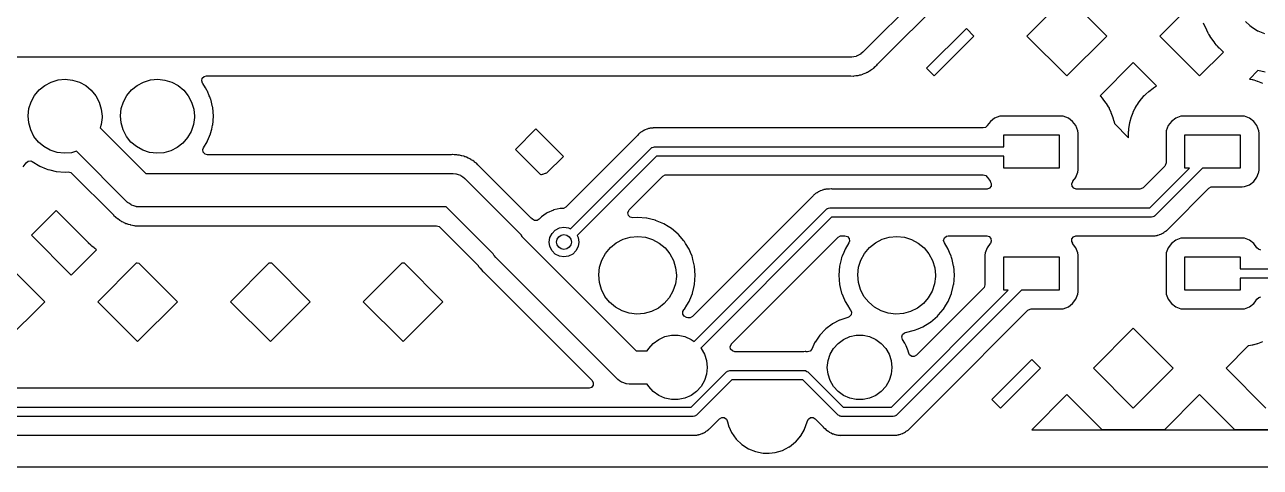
# Model space of a CAD drawing. Extents: x 124.3 to 210.2, y -114.7 to -26.3.
# Drawn here: x 158.41 to 191.84, y -114.49 to -102.52 of the extents above; entities that cross this region are included whole.
import ezdxf

# ---------------------------------------------------------------- set-up
doc = ezdxf.new("R2010")
doc.units = 0
doc.layers.add('BLACK', color=7, linetype='CONTINUOUS')

msp = doc.modelspace()

# ---------------------------------------------------------------- linework, layer by layer
at = {"layer": 'BLACK', "linetype": 'CONTINUOUS'}
for p, q in [((188.946, -95.41), (181.088, -103.268)), ((181.496, -103.579), (189.12, -95.9554)), ((186.607, -101.75), (185.528, -102.829)), ((187.686, -102.829), (186.607, -101.75)), ((190.159, -101.79), (189.12, -102.829)), ((183.887, -102.622), (182.808, -103.701)), ((184.094, -102.829), (183.887, -102.622)), ((190.392, -102.675), (190.304, -102.482)), ((191.441, -102.432), (191.561, -102.547)), ((191.561, -102.547), (191.59, -102.574)), ((191.59, -102.574), (191.768, -102.689)), ((183.015, -103.908), (184.094, -102.829)), ((185.528, -102.829), (186.607, -103.908)), ((186.607, -103.908), (187.686, -102.829)), ((189.12, -102.829), (190.199, -103.908)), ((190.394, -102.68), (190.392, -102.675)), ((190.427, -102.745), (190.394, -102.68)), ((190.43, -102.75), (190.427, -102.745)), ((190.442, -102.771), (190.43, -102.75)), ((190.445, -102.776), (190.442, -102.771)), ((190.484, -102.837), (190.445, -102.776)), ((190.488, -102.842), (190.484, -102.837)), ((190.61, -103.014), (190.488, -102.842)), ((191.768, -102.689), (191.773, -102.691)), ((191.773, -102.691), (191.958, -102.765)), ((181.088, -103.268), (181.035, -103.314)), ((190.199, -103.908), (190.844, -103.264)), ((190.614, -103.019), (190.61, -103.014)), ((190.658, -103.076), (190.614, -103.019)), ((190.662, -103.081), (190.658, -103.076)), ((190.678, -103.099), (190.662, -103.081)), ((190.682, -103.103), (190.678, -103.099)), ((190.732, -103.156), (190.682, -103.103)), ((190.736, -103.16), (190.732, -103.156)), ((190.844, -103.264), (190.736, -103.16)), ((180.77, -103.4), (146.45, -103.4)), ((180.777, -103.399), (180.77, -103.4)), ((180.784, -103.4), (180.777, -103.399)), ((180.843, -103.389), (180.784, -103.4)), ((180.902, -103.38), (180.843, -103.389)), ((180.909, -103.377), (180.902, -103.38)), ((180.916, -103.376), (180.909, -103.377)), ((180.969, -103.348), (180.916, -103.376)), ((181.023, -103.322), (180.969, -103.348)), ((181.028, -103.317), (181.023, -103.322)), ((181.035, -103.314), (181.028, -103.317)), ((181.425, -103.651), (181.441, -103.638)), ((181.441, -103.638), (181.468, -103.614)), ((181.468, -103.614), (181.486, -103.591)), ((181.486, -103.591), (181.496, -103.579)), ((188.403, -103.546), (187.504, -104.446)), ((189.036, -104.179), (188.403, -103.546)), ((163.198, -104.042), (163.214, -103.973)), ((163.214, -103.973), (163.265, -103.923)), ((163.265, -103.923), (163.324, -103.909)), ((163.324, -103.909), (180.754, -103.909)), ((180.754, -103.909), (180.758, -103.909)), ((180.758, -103.909), (180.834, -103.911)), ((180.834, -103.911), (180.834, -103.911)), ((180.834, -103.911), (180.841, -103.911)), ((180.841, -103.911), (180.856, -103.908)), ((180.856, -103.908), (180.897, -103.901)), ((180.897, -103.901), (180.906, -103.9)), ((180.906, -103.9), (180.92, -103.898)), ((180.92, -103.898), (180.964, -103.894)), ((180.964, -103.894), (180.99, -103.886)), ((180.99, -103.886), (181.006, -103.882)), ((181.006, -103.882), (181.026, -103.878)), ((181.026, -103.878), (181.032, -103.877)), ((181.026, -103.878), (181.026, -103.878)), ((181.032, -103.877), (181.038, -103.875)), ((181.038, -103.875), (181.086, -103.856)), ((181.038, -103.875), (181.038, -103.875)), ((181.086, -103.856), (181.095, -103.853)), ((181.095, -103.853), (181.15, -103.836)), ((181.15, -103.836), (181.173, -103.822)), ((181.173, -103.822), (181.188, -103.815)), ((181.188, -103.815), (181.207, -103.808)), ((181.207, -103.808), (181.213, -103.805)), ((181.207, -103.808), (181.207, -103.808)), ((181.213, -103.805), (181.262, -103.774)), ((181.262, -103.774), (181.269, -103.769)), ((181.269, -103.769), (181.314, -103.744)), ((181.314, -103.744), (181.32, -103.741)), ((181.32, -103.741), (181.325, -103.737)), ((181.325, -103.737), (181.341, -103.723)), ((181.341, -103.723), (181.354, -103.714)), ((181.354, -103.714), (181.372, -103.701)), ((181.372, -103.701), (181.376, -103.699)), ((181.372, -103.701), (181.372, -103.701)), ((181.376, -103.699), (181.381, -103.694)), ((181.381, -103.694), (181.418, -103.657)), ((181.418, -103.657), (181.425, -103.651)), ((182.808, -103.701), (183.015, -103.908)), ((191.777, -103.764), (191.547, -103.995)), ((191.977, -103.803), (191.777, -103.764)), ((158.675, -104.435), (158.8, -104.286)), ((158.8, -104.286), (158.952, -104.163)), ((158.952, -104.163), (159.125, -104.073)), ((159.125, -104.073), (159.313, -104.018)), ((159.313, -104.018), (159.507, -104)), ((159.507, -104), (159.701, -104.02)), ((159.701, -104.02), (159.888, -104.078)), ((159.888, -104.078), (160.059, -104.171)), ((160.059, -104.171), (160.21, -104.295)), ((160.21, -104.295), (160.333, -104.447)), ((161.175, -104.435), (161.3, -104.286)), ((161.3, -104.286), (161.452, -104.163)), ((161.452, -104.163), (161.625, -104.073)), ((161.625, -104.073), (161.813, -104.018)), ((161.813, -104.018), (162.007, -104)), ((162.007, -104), (162.201, -104.02)), ((162.201, -104.02), (162.388, -104.078)), ((162.388, -104.078), (162.559, -104.171)), ((162.559, -104.171), (162.71, -104.295)), ((162.71, -104.295), (162.833, -104.447)), ((163.222, -104.108), (163.198, -104.042)), ((163.224, -104.111), (163.222, -104.108)), ((163.227, -104.115), (163.224, -104.111)), ((163.299, -104.233), (163.227, -104.115)), ((163.227, -104.115), (163.227, -104.115)), ((163.348, -104.313), (163.299, -104.233)), ((188.829, -104.325), (188.945, -104.238)), ((188.945, -104.238), (188.953, -104.233)), ((188.953, -104.233), (189.036, -104.179)), ((191.547, -103.995), (191.622, -104.007)), ((191.622, -104.007), (191.629, -104.009)), ((191.629, -104.009), (191.66, -104.016)), ((191.66, -104.016), (191.668, -104.018)), ((191.668, -104.018), (191.759, -104.046)), ((191.759, -104.046), (191.766, -104.049)), ((191.766, -104.049), (191.903, -104.1)), ((158.522, -104.792), (158.581, -104.606)), ((158.581, -104.606), (158.675, -104.435)), ((160.333, -104.447), (160.425, -104.619)), ((160.425, -104.619), (160.481, -104.806)), ((161.022, -104.792), (161.081, -104.606)), ((161.081, -104.606), (161.175, -104.435)), ((162.833, -104.447), (162.925, -104.619)), ((162.925, -104.619), (162.981, -104.806)), ((163.35, -104.318), (163.348, -104.313)), ((163.403, -104.446), (163.35, -104.318)), ((163.35, -104.318), (163.35, -104.318)), ((163.413, -104.47), (163.403, -104.446)), ((163.439, -104.532), (163.413, -104.47)), ((163.44, -104.537), (163.439, -104.532)), ((163.49, -104.744), (163.44, -104.537)), ((187.504, -104.446), (187.569, -104.522)), ((187.569, -104.522), (187.575, -104.529)), ((187.575, -104.529), (187.662, -104.645)), ((188.538, -104.645), (188.625, -104.529)), ((188.625, -104.529), (188.631, -104.522)), ((188.631, -104.522), (188.702, -104.44)), ((188.702, -104.44), (188.708, -104.433)), ((188.708, -104.433), (188.733, -104.408)), ((188.733, -104.408), (188.74, -104.402)), ((188.74, -104.402), (188.822, -104.331)), ((188.822, -104.331), (188.829, -104.325)), ((158.5, -104.986), (158.522, -104.792)), ((160.481, -104.806), (160.5, -105)), ((161, -104.986), (161.022, -104.792)), ((162.981, -104.806), (163, -105)), ((163.495, -104.763), (163.49, -104.744)), ((163.513, -105), (163.495, -104.763)), ((187.662, -104.645), (187.667, -104.653)), ((187.667, -104.653), (187.726, -104.744)), ((187.726, -104.744), (187.73, -104.751)), ((187.73, -104.751), (187.747, -104.783)), ((187.747, -104.783), (187.752, -104.791)), ((187.752, -104.791), (187.797, -104.889)), ((187.797, -104.889), (187.8, -104.897)), ((187.8, -104.897), (187.851, -105.034)), ((188.349, -105.034), (188.4, -104.897)), ((188.4, -104.897), (188.403, -104.889)), ((188.403, -104.889), (188.448, -104.791)), ((188.448, -104.791), (188.453, -104.783)), ((188.453, -104.783), (188.47, -104.751)), ((188.47, -104.751), (188.474, -104.744)), ((188.474, -104.744), (188.533, -104.653)), ((188.533, -104.653), (188.538, -104.645)), ((158.516, -105.181), (158.5, -104.986)), ((158.57, -105.368), (158.516, -105.181)), ((160.475, -105.222), (160.446, -105.309)), ((160.446, -105.309), (161.686, -106.55)), ((160.5, -105.028), (160.475, -105.222)), ((160.5, -105), (160.5, -105.028)), ((161.016, -105.181), (161, -104.986)), ((161.07, -105.368), (161.016, -105.181)), ((162.975, -105.222), (162.914, -105.407)), ((163, -105.028), (162.975, -105.222)), ((163, -105), (163, -105.028)), ((163.467, -105.352), (163.493, -105.242)), ((163.493, -105.242), (163.495, -105.237)), ((163.493, -105.242), (163.493, -105.242)), ((163.495, -105.237), (163.513, -105)), ((184.402, -105.301), (184.342, -105.316)), ((184.449, -105.254), (184.402, -105.301)), ((184.537, -105.137), (184.449, -105.253)), ((184.449, -105.253), (184.449, -105.254)), ((184.653, -105.049), (184.537, -105.137)), ((184.79, -104.998), (184.653, -105.049)), ((184.852, -104.992), (184.79, -104.998)), ((186.448, -104.992), (184.852, -104.992)), ((186.51, -104.998), (186.448, -104.992)), ((186.647, -105.049), (186.51, -104.998)), ((186.763, -105.137), (186.647, -105.049)), ((186.851, -105.253), (186.763, -105.137)), ((186.902, -105.39), (186.851, -105.253)), ((187.851, -105.034), (187.854, -105.041)), ((187.854, -105.041), (187.882, -105.132)), ((187.882, -105.132), (187.884, -105.14)), ((187.884, -105.14), (187.891, -105.171)), ((187.891, -105.171), (187.893, -105.178)), ((187.893, -105.178), (187.896, -105.197)), ((187.896, -105.197), (188.278, -105.578)), ((188.283, -105.342), (188.29, -105.28)), ((188.29, -105.28), (188.291, -105.272)), ((188.291, -105.272), (188.307, -105.178)), ((188.307, -105.178), (188.309, -105.171)), ((188.309, -105.171), (188.316, -105.14)), ((188.316, -105.14), (188.318, -105.132)), ((188.318, -105.132), (188.346, -105.041)), ((188.346, -105.041), (188.349, -105.034)), ((189.349, -105.253), (189.298, -105.39)), ((189.437, -105.137), (189.349, -105.253)), ((189.553, -105.049), (189.437, -105.137)), ((189.69, -104.998), (189.553, -105.049)), ((189.752, -104.992), (189.69, -104.998)), ((191.348, -104.992), (189.752, -104.992)), ((191.41, -104.998), (191.348, -104.992)), ((191.547, -105.049), (191.41, -104.998)), ((191.663, -105.137), (191.547, -105.049)), ((191.751, -105.253), (191.663, -105.137)), ((191.802, -105.39), (191.751, -105.253)), ((158.659, -105.542), (158.57, -105.368)), ((158.781, -105.695), (158.659, -105.542)), ((161.159, -105.542), (161.07, -105.368)), ((161.281, -105.695), (161.159, -105.542)), ((162.817, -105.576), (162.69, -105.724)), ((162.914, -105.407), (162.817, -105.576)), ((163.358, -105.664), (163.437, -105.472)), ((163.437, -105.472), (163.439, -105.468)), ((163.437, -105.472), (163.437, -105.472)), ((163.439, -105.468), (163.467, -105.352)), ((172.239, -105.342), (171.685, -105.896)), ((172.983, -106.087), (172.239, -105.342)), ((174.977, -105.527), (173.049, -107.455)), ((174.985, -105.519), (174.977, -105.527)), ((174.987, -105.516), (174.985, -105.519)), ((175.013, -105.485), (174.987, -105.516)), ((175.029, -105.473), (175.013, -105.485)), ((175.044, -105.46), (175.029, -105.473)), ((175.059, -105.445), (175.044, -105.46)), ((175.082, -105.431), (175.059, -105.445)), ((175.097, -105.423), (175.082, -105.431)), ((175.107, -105.416), (175.097, -105.423)), ((175.133, -105.398), (175.107, -105.416)), ((175.142, -105.39), (175.133, -105.398)), ((175.15, -105.388), (175.142, -105.39)), ((175.161, -105.383), (175.15, -105.388)), ((175.15, -105.388), (175.15, -105.388)), ((175.179, -105.374), (175.161, -105.383)), ((175.19, -105.368), (175.179, -105.374)), ((175.196, -105.364), (175.19, -105.368)), ((175.19, -105.368), (175.19, -105.368)), ((175.239, -105.352), (175.196, -105.364)), ((175.25, -105.348), (175.239, -105.352)), ((175.284, -105.334), (175.25, -105.348)), ((175.291, -105.332), (175.284, -105.334)), ((175.284, -105.334), (175.284, -105.334)), ((175.304, -105.33), (175.291, -105.332)), ((175.311, -105.329), (175.304, -105.33)), ((175.331, -105.325), (175.311, -105.329)), ((175.332, -105.324), (175.331, -105.325)), ((175.35, -105.319), (175.332, -105.324)), ((175.358, -105.319), (175.35, -105.319)), ((175.362, -105.319), (175.358, -105.319)), ((175.394, -105.318), (175.362, -105.319)), ((175.406, -105.317), (175.394, -105.318)), ((175.41, -105.316), (175.406, -105.317)), ((175.406, -105.317), (175.406, -105.317)), ((175.406, -105.317), (175.406, -105.317)), ((175.438, -105.316), (175.41, -105.316)), ((175.442, -105.316), (175.438, -105.316)), ((175.502, -105.315), (175.442, -105.316)), ((175.51, -105.314), (175.502, -105.315)), ((175.502, -105.315), (175.502, -105.315)), ((175.518, -105.316), (175.51, -105.314)), ((175.529, -105.316), (175.518, -105.316)), ((184.342, -105.316), (175.529, -105.316)), ((184.9, -105.825), (184.9, -105.5)), ((184.9, -105.5), (186.4, -105.5)), ((186.4, -105.5), (186.4, -106.4)), ((186.909, -105.452), (186.902, -105.39)), ((186.909, -106.448), (186.909, -105.452)), ((188.278, -105.448), (188.279, -105.407)), ((188.278, -105.452), (188.278, -105.448)), ((188.278, -105.578), (188.278, -105.452)), ((188.279, -105.404), (188.28, -105.39)), ((188.279, -105.407), (188.279, -105.404)), ((188.28, -105.387), (188.283, -105.346)), ((188.28, -105.39), (188.28, -105.387)), ((188.283, -105.346), (188.283, -105.342)), ((189.298, -105.39), (189.291, -105.452)), ((189.291, -105.452), (189.291, -106.26)), ((189.8, -106.4), (189.8, -105.5)), ((189.8, -105.5), (191.3, -105.5)), ((191.3, -105.5), (191.3, -106.4)), ((191.808, -105.452), (191.802, -105.39)), ((191.808, -106.448), (191.808, -105.452)), ((158.929, -105.821), (158.781, -105.695)), ((159.1, -105.916), (158.929, -105.821)), ((159.285, -105.977), (159.1, -105.916)), ((159.479, -106), (159.285, -105.977)), ((159.81, -105.947), (159.674, -105.985)), ((161.182, -107.318), (159.81, -105.947)), ((161.429, -105.821), (161.281, -105.695)), ((161.6, -105.916), (161.429, -105.821)), ((161.785, -105.977), (161.6, -105.916)), ((161.979, -106), (161.785, -105.977)), ((162.362, -105.932), (162.174, -105.985)), ((162.536, -105.844), (162.362, -105.932)), ((162.69, -105.724), (162.536, -105.844)), ((163.231, -105.898), (163.232, -105.896)), ((163.241, -105.968), (163.231, -105.898)), ((163.232, -105.896), (163.249, -105.85)), ((163.288, -106.021), (163.241, -105.968)), ((163.249, -105.85), (163.346, -105.691)), ((163.346, -105.691), (163.348, -105.687)), ((163.348, -105.687), (163.358, -105.664)), ((171.685, -105.896), (172.37, -106.58)), ((173.177, -108.047), (175.362, -105.862)), ((175.362, -105.862), (175.379, -105.848)), ((175.379, -105.848), (175.382, -105.845)), ((175.382, -105.845), (175.385, -105.844)), ((175.385, -105.844), (175.39, -105.84)), ((175.39, -105.84), (175.42, -105.834)), ((175.42, -105.834), (175.45, -105.825)), ((175.45, -105.825), (184.9, -105.825)), ((158.363, -106.363), (158.444, -106.256)), ((158.444, -106.256), (158.501, -106.213)), ((158.501, -106.213), (158.571, -106.208)), ((158.571, -106.208), (158.61, -106.226)), ((158.61, -106.226), (158.611, -106.224)), ((158.611, -106.224), (158.813, -106.348)), ((159.674, -105.985), (159.479, -106)), ((162.174, -105.985), (161.979, -106)), ((163.356, -106.041), (163.288, -106.021)), ((169.932, -106.041), (163.356, -106.041)), ((169.947, -106.041), (169.932, -106.041)), ((169.976, -106.037), (169.947, -106.041)), ((169.983, -106.037), (169.976, -106.037)), ((170.032, -106.041), (169.983, -106.037)), ((169.983, -106.037), (169.983, -106.037)), ((170.042, -106.041), (170.032, -106.041)), ((170.094, -106.041), (170.042, -106.041)), ((170.101, -106.042), (170.094, -106.041)), ((170.127, -106.047), (170.101, -106.042)), ((170.143, -106.05), (170.127, -106.047)), ((170.171, -106.052), (170.143, -106.05)), ((170.226, -106.068), (170.171, -106.052)), ((170.235, -106.07), (170.226, -106.068)), ((170.285, -106.08), (170.235, -106.07)), ((170.291, -106.082), (170.285, -106.08)), ((170.285, -106.08), (170.285, -106.08)), ((170.316, -106.092), (170.291, -106.082)), ((170.332, -106.098), (170.316, -106.092)), ((170.358, -106.105), (170.332, -106.098)), ((170.363, -106.108), (170.358, -106.105)), ((170.409, -106.132), (170.363, -106.108)), ((170.417, -106.136), (170.409, -106.132)), ((170.448, -106.149), (170.417, -106.136)), ((170.47, -106.159), (170.448, -106.149)), ((170.475, -106.163), (170.47, -106.159)), ((170.492, -106.175), (170.475, -106.163)), ((170.506, -106.183), (170.492, -106.175)), ((170.53, -106.196), (170.506, -106.183)), ((170.575, -106.232), (170.53, -106.196)), ((170.582, -106.238), (170.575, -106.232)), ((170.63, -106.271), (170.582, -106.238)), ((170.669, -106.313), (170.63, -106.271)), ((170.686, -106.331), (170.669, -106.313)), ((172.537, -106.533), (172.983, -106.087)), ((175.502, -106.075), (173.353, -108.223)), ((184.9, -106.075), (175.502, -106.075)), ((184.9, -106.4), (184.9, -106.075)), ((189.291, -106.26), (189.271, -106.329)), ((158.813, -106.348), (158.818, -106.35)), ((158.818, -106.35), (158.818, -106.35)), ((158.818, -106.35), (158.99, -106.421)), ((158.99, -106.421), (159.032, -106.439)), ((159.032, -106.439), (159.084, -106.452)), ((159.084, -106.452), (159.258, -106.493)), ((159.258, -106.493), (159.258, -106.493)), ((159.258, -106.493), (159.263, -106.495)), ((159.263, -106.495), (159.5, -106.513)), ((159.5, -106.513), (159.505, -106.513)), ((159.505, -106.513), (159.588, -106.506)), ((159.588, -106.506), (159.658, -106.521)), ((159.658, -106.521), (159.687, -106.543)), ((159.687, -106.543), (160.811, -107.667)), ((161.686, -106.55), (170, -106.55)), ((170, -106.55), (170.07, -106.556)), ((170.07, -106.556), (170.077, -106.558)), ((170.077, -106.558), (170.084, -106.558)), ((170.084, -106.558), (170.141, -106.578)), ((170.141, -106.578), (170.198, -106.596)), ((170.198, -106.596), (170.204, -106.6)), ((170.204, -106.6), (170.211, -106.602)), ((170.211, -106.602), (170.259, -106.638)), ((170.259, -106.638), (170.308, -106.672)), ((170.689, -106.333), (170.686, -106.331)), ((172.102, -107.746), (170.689, -106.333)), ((172.37, -106.58), (172.386, -106.574)), ((172.386, -106.574), (172.392, -106.572)), ((172.392, -106.572), (172.417, -106.563)), ((172.417, -106.563), (172.423, -106.562)), ((172.423, -106.562), (172.5, -106.541)), ((172.5, -106.541), (172.507, -106.539)), ((172.507, -106.539), (172.537, -106.533)), ((174.764, -107.532), (175.675, -106.62)), ((175.675, -106.62), (175.738, -106.586)), ((175.738, -106.586), (175.765, -106.584)), ((175.765, -106.584), (184.342, -106.584)), ((184.342, -106.584), (184.41, -106.604)), ((184.41, -106.604), (184.449, -106.646)), ((184.449, -106.646), (184.449, -106.647)), ((184.449, -106.647), (184.455, -106.654)), ((186.4, -106.4), (184.9, -106.4)), ((186.845, -106.654), (186.851, -106.647)), ((186.851, -106.647), (186.902, -106.51)), ((186.902, -106.51), (186.909, -106.448)), ((189.255, -106.349), (188.674, -106.93)), ((188.848, -107.475), (189.923, -106.4)), ((190.277, -106.4), (188.988, -107.688)), ((189.271, -106.329), (189.255, -106.349)), ((189.923, -106.4), (189.8, -106.4)), ((191.3, -106.4), (190.277, -106.4)), ((191.663, -106.763), (191.751, -106.647)), ((191.751, -106.647), (191.795, -106.528)), ((191.795, -106.528), (191.802, -106.51)), ((191.802, -106.51), (191.808, -106.448)), ((170.308, -106.672), (170.312, -106.678)), ((170.312, -106.678), (170.318, -106.682)), ((170.318, -106.682), (171.791, -108.154)), ((180.024, -106.984), (179.99, -106.998)), ((180.031, -106.982), (180.024, -106.984)), ((180.024, -106.984), (180.024, -106.984)), ((180.051, -106.979), (180.031, -106.982)), ((180.071, -106.975), (180.051, -106.979)), ((180.082, -106.972), (180.071, -106.975)), ((180.09, -106.969), (180.082, -106.972)), ((180.082, -106.972), (180.082, -106.972)), ((180.134, -106.968), (180.09, -106.969)), ((180.146, -106.967), (180.134, -106.968)), ((180.15, -106.966), (180.146, -106.967)), ((180.178, -106.966), (180.15, -106.966)), ((180.182, -106.966), (180.178, -106.966)), ((180.242, -106.965), (180.182, -106.966)), ((180.25, -106.964), (180.242, -106.965)), ((180.242, -106.965), (180.242, -106.965)), ((180.258, -106.966), (180.25, -106.964)), ((180.269, -106.966), (180.258, -106.966)), ((184.438, -106.966), (180.269, -106.966)), ((184.447, -106.966), (184.438, -106.966)), ((184.513, -106.941), (184.447, -106.966)), ((184.455, -106.654), (184.537, -106.763)), ((184.556, -106.885), (184.513, -106.941)), ((184.537, -106.763), (184.534, -106.765)), ((184.534, -106.765), (184.561, -106.814)), ((184.561, -106.814), (184.556, -106.885)), ((186.738, -106.823), (186.764, -106.764)), ((186.748, -106.893), (186.738, -106.823)), ((186.794, -106.946), (186.748, -106.893)), ((186.763, -106.763), (186.767, -106.758)), ((186.764, -106.764), (186.763, -106.763)), ((186.767, -106.758), (186.77, -106.754)), ((186.767, -106.758), (186.767, -106.758)), ((186.77, -106.754), (186.845, -106.654)), ((186.862, -106.966), (186.794, -106.946)), ((188.585, -106.966), (186.862, -106.966)), ((188.612, -106.964), (188.585, -106.966)), ((188.674, -106.93), (188.612, -106.964)), ((189.373, -108.023), (190.45, -106.945)), ((190.45, -106.945), (190.513, -106.911)), ((190.513, -106.911), (190.54, -106.908)), ((190.54, -106.908), (191.348, -106.908)), ((191.348, -106.908), (191.41, -106.902)), ((191.41, -106.902), (191.547, -106.851)), ((191.547, -106.851), (191.663, -106.763)), ((161.188, -107.322), (161.182, -107.318)), ((179.717, -107.177), (176.478, -110.416)), ((179.725, -107.169), (179.717, -107.177)), ((179.741, -107.149), (179.725, -107.169)), ((179.753, -107.135), (179.741, -107.149)), ((179.769, -107.123), (179.753, -107.135)), ((179.784, -107.11), (179.769, -107.123)), ((179.799, -107.095), (179.784, -107.11)), ((179.805, -107.091), (179.799, -107.095)), ((179.837, -107.073), (179.805, -107.091)), ((179.805, -107.091), (179.805, -107.091)), ((179.847, -107.066), (179.837, -107.073)), ((179.876, -107.045), (179.847, -107.066)), ((179.882, -107.04), (179.876, -107.045)), ((179.876, -107.045), (179.876, -107.045)), ((179.901, -107.033), (179.882, -107.04)), ((179.919, -107.024), (179.901, -107.033)), ((179.93, -107.018), (179.919, -107.024)), ((179.936, -107.014), (179.93, -107.018)), ((179.979, -107.002), (179.936, -107.014)), ((179.99, -106.998), (179.979, -107.002)), ((159.258, -107.547), (158.588, -108.217)), ((160.085, -108.375), (159.258, -107.547)), ((161.192, -107.328), (161.188, -107.322)), ((161.241, -107.362), (161.192, -107.328)), ((161.289, -107.398), (161.241, -107.362)), ((161.296, -107.4), (161.289, -107.398)), ((161.302, -107.404), (161.296, -107.4)), ((161.359, -107.422), (161.302, -107.404)), ((161.416, -107.442), (161.359, -107.422)), ((161.423, -107.442), (161.416, -107.442)), ((161.43, -107.444), (161.423, -107.442)), ((161.5, -107.45), (161.43, -107.444)), ((169.814, -107.45), (161.5, -107.45)), ((171.085, -108.722), (169.814, -107.45)), ((172.516, -107.629), (172.389, -107.721)), ((172.538, -107.613), (172.516, -107.629)), ((172.543, -107.609), (172.538, -107.613)), ((172.538, -107.613), (172.538, -107.613)), ((172.549, -107.606), (172.543, -107.609)), ((172.712, -107.534), (172.549, -107.606)), ((172.549, -107.606), (172.549, -107.606)), ((172.718, -107.531), (172.712, -107.534)), ((172.712, -107.534), (172.712, -107.534)), ((172.811, -107.511), (172.718, -107.531)), ((172.898, -107.493), (172.811, -107.511)), ((172.905, -107.492), (172.898, -107.493)), ((172.898, -107.493), (172.898, -107.493)), ((172.96, -107.492), (172.905, -107.492)), ((172.987, -107.489), (172.96, -107.492)), ((173.049, -107.455), (172.987, -107.489)), ((174.727, -107.613), (174.752, -107.546)), ((174.743, -107.682), (174.727, -107.613)), ((174.752, -107.546), (174.764, -107.532)), ((176.521, -111.093), (180.102, -107.512)), ((180.102, -107.512), (180.119, -107.498)), ((180.119, -107.498), (180.122, -107.495)), ((180.122, -107.495), (180.125, -107.494)), ((180.125, -107.494), (180.13, -107.49)), ((180.13, -107.49), (180.16, -107.484)), ((180.16, -107.484), (180.19, -107.475)), ((180.19, -107.475), (188.848, -107.475)), ((160.811, -107.667), (160.814, -107.669)), ((160.814, -107.669), (160.87, -107.729)), ((160.87, -107.729), (160.918, -107.762)), ((160.918, -107.762), (160.925, -107.768)), ((160.925, -107.768), (160.97, -107.804)), ((160.97, -107.804), (160.975, -107.807)), ((160.975, -107.807), (160.975, -107.807)), ((160.975, -107.807), (160.994, -107.817)), ((160.994, -107.817), (161.008, -107.825)), ((161.008, -107.825), (161.03, -107.841)), ((161.03, -107.841), (161.036, -107.844)), ((161.036, -107.844), (161.083, -107.864)), ((161.083, -107.864), (161.091, -107.868)), ((161.091, -107.868), (161.115, -107.88)), ((161.115, -107.88), (161.142, -107.895)), ((161.142, -107.895), (161.168, -107.902)), ((161.168, -107.902), (161.184, -107.908)), ((161.184, -107.908), (161.209, -107.918)), ((161.209, -107.918), (161.215, -107.92)), ((161.215, -107.92), (161.215, -107.92)), ((161.215, -107.92), (161.265, -107.93)), ((161.265, -107.93), (161.274, -107.932)), ((161.274, -107.932), (161.329, -107.948)), ((161.329, -107.948), (161.357, -107.95)), ((161.357, -107.95), (161.373, -107.953)), ((161.373, -107.953), (161.399, -107.958)), ((161.399, -107.958), (161.406, -107.959)), ((161.406, -107.959), (161.458, -107.959)), ((161.458, -107.959), (161.468, -107.959)), ((161.468, -107.959), (161.517, -107.963)), ((161.517, -107.963), (161.517, -107.963)), ((161.517, -107.963), (161.524, -107.963)), ((161.524, -107.963), (161.553, -107.959)), ((161.553, -107.959), (161.568, -107.959)), ((161.568, -107.959), (169.551, -107.959)), ((169.551, -107.959), (169.619, -107.979)), ((169.619, -107.979), (169.64, -107.995)), ((172.114, -107.757), (172.102, -107.746)), ((172.137, -107.775), (172.114, -107.757)), ((172.143, -107.782), (172.137, -107.775)), ((172.144, -107.783), (172.143, -107.782)), ((172.146, -107.784), (172.144, -107.783)), ((172.201, -107.82), (172.146, -107.784)), ((172.146, -107.784), (172.146, -107.784)), ((172.272, -107.821), (172.201, -107.82)), ((172.332, -107.784), (172.272, -107.821)), ((172.389, -107.721), (172.332, -107.784)), ((174.793, -107.732), (174.743, -107.682)), ((174.863, -107.747), (174.793, -107.732)), ((174.985, -107.737), (174.863, -107.747)), ((174.99, -107.737), (174.985, -107.737)), ((175.235, -107.756), (174.99, -107.737)), ((175.239, -107.757), (175.235, -107.756)), ((175.39, -107.793), (175.239, -107.757)), ((175.239, -107.757), (175.239, -107.757)), ((175.473, -107.813), (175.39, -107.793)), ((175.478, -107.815), (175.473, -107.813)), ((175.522, -107.834), (175.478, -107.815)), ((175.478, -107.815), (175.478, -107.815)), ((175.7, -107.907), (175.522, -107.834)), ((175.816, -107.979), (175.7, -107.907)), ((175.905, -108.033), (175.816, -107.979)), ((180.242, -107.725), (176.7, -111.267)), ((188.9, -107.725), (180.242, -107.725)), ((188.93, -107.716), (188.9, -107.725)), ((188.96, -107.71), (188.93, -107.716)), ((188.965, -107.706), (188.96, -107.71)), ((188.968, -107.705), (188.965, -107.706)), ((188.971, -107.702), (188.968, -107.705)), ((188.988, -107.688), (188.971, -107.702)), ((158.588, -108.217), (159.667, -109.296)), ((169.64, -107.995), (170.653, -109.008)), ((171.791, -108.154), (171.837, -108.208)), ((171.837, -108.208), (171.84, -108.214)), ((171.84, -108.214), (171.845, -108.22)), ((171.845, -108.22), (171.86, -108.251)), ((171.86, -108.251), (174.949, -111.34)), ((172.6, -108.4), (172.62, -108.276)), ((172.62, -108.276), (172.676, -108.165)), ((172.676, -108.165), (172.765, -108.076)), ((172.765, -108.076), (172.876, -108.02)), ((172.876, -108.02), (173, -108)), ((173, -108), (173.124, -108.02)), ((173.124, -108.02), (173.177, -108.047)), ((173.353, -108.223), (173.38, -108.276)), ((173.38, -108.276), (173.4, -108.4)), ((174.597, -108.326), (174.793, -108.269)), ((174.793, -108.269), (174.997, -108.25)), ((174.997, -108.25), (175.201, -108.271)), ((175.201, -108.271), (175.397, -108.332)), ((175.909, -108.035), (175.905, -108.033)), ((175.905, -108.033), (175.905, -108.033)), ((175.913, -108.038), (175.909, -108.035)), ((176.088, -108.188), (175.913, -108.038)), ((175.913, -108.038), (175.913, -108.038)), ((176.095, -108.195), (176.088, -108.188)), ((176.099, -108.198), (176.095, -108.195)), ((176.243, -108.367), (176.099, -108.198)), ((178.898, -109.788), (180.415, -108.27)), ((180.415, -108.27), (180.478, -108.236)), ((180.478, -108.236), (180.505, -108.233)), ((180.505, -108.233), (180.601, -108.233)), ((180.601, -108.233), (180.669, -108.254)), ((180.669, -108.254), (180.715, -108.307)), ((180.715, -108.307), (180.725, -108.377)), ((181.607, -108.326), (181.803, -108.269)), ((181.803, -108.269), (182.007, -108.25)), ((182.007, -108.25), (182.211, -108.271)), ((182.211, -108.271), (182.407, -108.332)), ((183.273, -108.357), (183.295, -108.289)), ((183.295, -108.289), (183.349, -108.244)), ((183.349, -108.244), (183.399, -108.233)), ((183.399, -108.233), (184.438, -108.233)), ((184.438, -108.233), (184.506, -108.254)), ((184.506, -108.254), (184.552, -108.307)), ((184.552, -108.307), (184.562, -108.377)), ((186.739, -108.386), (186.744, -108.315)), ((186.744, -108.315), (186.787, -108.259)), ((186.787, -108.259), (186.853, -108.234)), ((186.853, -108.234), (186.862, -108.233)), ((186.862, -108.233), (188.821, -108.233)), ((188.821, -108.233), (188.832, -108.234)), ((188.832, -108.234), (188.84, -108.236)), ((188.84, -108.236), (188.848, -108.235)), ((188.848, -108.235), (188.908, -108.234)), ((188.848, -108.235), (188.848, -108.235)), ((188.908, -108.234), (188.912, -108.233)), ((188.912, -108.233), (188.94, -108.233)), ((188.94, -108.233), (188.944, -108.233)), ((188.944, -108.233), (188.956, -108.232)), ((188.944, -108.233), (188.944, -108.233)), ((188.956, -108.232), (188.988, -108.231)), ((188.988, -108.231), (188.992, -108.231)), ((188.992, -108.231), (189, -108.231)), ((189, -108.231), (189.019, -108.225)), ((189.019, -108.225), (189.039, -108.221)), ((189.039, -108.221), (189.051, -108.219)), ((189.051, -108.219), (189.059, -108.218)), ((189.051, -108.219), (189.051, -108.219)), ((189.059, -108.218), (189.066, -108.216)), ((189.066, -108.216), (189.1, -108.202)), ((189.066, -108.216), (189.066, -108.216)), ((189.1, -108.202), (189.111, -108.198)), ((189.111, -108.198), (189.146, -108.188)), ((189.146, -108.188), (189.154, -108.186)), ((189.146, -108.188), (189.146, -108.188)), ((189.154, -108.186), (189.16, -108.182)), ((189.16, -108.182), (189.171, -108.176)), ((189.16, -108.182), (189.16, -108.182)), ((189.171, -108.176), (189.189, -108.167)), ((189.189, -108.167), (189.208, -108.16)), ((189.208, -108.16), (189.232, -108.142)), ((189.232, -108.142), (189.243, -108.134)), ((189.243, -108.134), (189.253, -108.127)), ((189.253, -108.127), (189.285, -108.109)), ((189.285, -108.109), (189.291, -108.105)), ((189.285, -108.109), (189.285, -108.109)), ((189.291, -108.105), (189.306, -108.09)), ((189.306, -108.09), (189.321, -108.077)), ((189.321, -108.077), (189.331, -108.07)), ((189.331, -108.07), (189.337, -108.065)), ((189.337, -108.065), (189.365, -108.031)), ((189.365, -108.031), (189.373, -108.023)), ((189.69, -108.298), (189.553, -108.349)), ((189.752, -108.291), (189.69, -108.298)), ((191.348, -108.291), (189.752, -108.291)), ((191.41, -108.298), (191.348, -108.291)), ((191.547, -108.349), (191.41, -108.298)), ((159.667, -109.296), (160.354, -108.609)), ((160.134, -108.426), (160.085, -108.375)), ((160.138, -108.431), (160.134, -108.426)), ((160.194, -108.484), (160.138, -108.431)), ((160.199, -108.488), (160.194, -108.484)), ((160.218, -108.505), (160.199, -108.488)), ((160.223, -108.509), (160.218, -108.505)), ((160.284, -108.556), (160.223, -108.509)), ((160.289, -108.56), (160.284, -108.556)), ((160.309, -108.574), (160.289, -108.56)), ((160.329, -108.59), (160.309, -108.574)), ((160.334, -108.594), (160.329, -108.59)), ((160.354, -108.609), (160.334, -108.594)), ((172.62, -108.524), (172.6, -108.4)), ((172.676, -108.635), (172.62, -108.524)), ((172.765, -108.724), (172.676, -108.635)), ((173.324, -108.635), (173.235, -108.724)), ((173.38, -108.524), (173.324, -108.635)), ((173.4, -108.4), (173.38, -108.524)), ((174.124, -108.707), (174.255, -108.55)), ((174.255, -108.55), (174.415, -108.421)), ((174.415, -108.421), (174.597, -108.326)), ((175.397, -108.332), (175.577, -108.43)), ((175.577, -108.43), (175.735, -108.56)), ((175.735, -108.56), (175.865, -108.719)), ((176.255, -108.381), (176.243, -108.367)), ((176.257, -108.385), (176.255, -108.381)), ((176.292, -108.442), (176.257, -108.385)), ((176.257, -108.385), (176.257, -108.385)), ((176.383, -108.59), (176.292, -108.442)), ((176.422, -108.683), (176.383, -108.59)), ((180.607, -108.59), (180.568, -108.683)), ((180.708, -108.425), (180.607, -108.59)), ((180.725, -108.377), (180.708, -108.425)), ((181.134, -108.707), (181.265, -108.55)), ((181.265, -108.55), (181.425, -108.421)), ((181.425, -108.421), (181.607, -108.326)), ((182.407, -108.332), (182.587, -108.43)), ((182.587, -108.43), (182.745, -108.56)), ((182.745, -108.56), (182.875, -108.719)), ((183.292, -108.425), (183.273, -108.357)), ((183.393, -108.59), (183.292, -108.425)), ((183.432, -108.683), (183.393, -108.59)), ((184.449, -108.553), (184.398, -108.69)), ((184.533, -108.442), (184.449, -108.553)), ((184.537, -108.437), (184.533, -108.442)), ((184.533, -108.442), (184.533, -108.442)), ((184.562, -108.377), (184.536, -108.436)), ((184.536, -108.436), (184.537, -108.437)), ((186.766, -108.435), (186.739, -108.386)), ((186.763, -108.437), (186.766, -108.435)), ((186.851, -108.553), (186.763, -108.437)), ((186.902, -108.69), (186.851, -108.553)), ((189.349, -108.553), (189.298, -108.69)), ((189.437, -108.437), (189.349, -108.553)), ((189.553, -108.349), (189.437, -108.437)), ((191.663, -108.437), (191.547, -108.349)), ((191.751, -108.553), (191.663, -108.437)), ((191.751, -108.554), (191.751, -108.553)), ((191.79, -108.596), (191.751, -108.554)), ((191.858, -108.617), (191.79, -108.596)), ((161.425, -108.973), (160.384, -110.013)), ((161.446, -108.974), (161.425, -108.973)), ((161.452, -108.974), (161.446, -108.974)), ((161.504, -108.976), (161.452, -108.974)), ((162.542, -110.013), (161.504, -108.976)), ((165.017, -108.972), (163.976, -110.013)), ((165.093, -108.972), (165.017, -108.972)), ((166.134, -110.013), (165.093, -108.972)), ((168.609, -108.972), (167.568, -110.013)), ((168.685, -108.972), (168.609, -108.972)), ((169.726, -110.013), (168.685, -108.972)), ((171.1, -108.753), (171.085, -108.722)), ((171.105, -108.758), (171.1, -108.753)), ((171.109, -108.765), (171.105, -108.758)), ((171.154, -108.818), (171.109, -108.765)), ((174.444, -112.108), (171.154, -108.818)), ((172.876, -108.78), (172.765, -108.724)), ((173, -108.8), (172.876, -108.78)), ((173.124, -108.78), (173, -108.8)), ((173.235, -108.724), (173.124, -108.78)), ((173.963, -109.082), (174.025, -108.886)), ((174.025, -108.886), (174.124, -108.707)), ((175.865, -108.719), (175.961, -108.9)), ((175.961, -108.9), (176.02, -109.096)), ((176.464, -108.785), (176.422, -108.683)), ((176.477, -108.817), (176.464, -108.785)), ((176.489, -108.868), (176.477, -108.817)), ((176.533, -109.05), (176.489, -108.868)), ((180.501, -108.868), (180.457, -109.05)), ((180.513, -108.817), (180.501, -108.868)), ((180.526, -108.785), (180.513, -108.817)), ((180.568, -108.683), (180.526, -108.785)), ((180.973, -109.082), (181.035, -108.886)), ((181.035, -108.886), (181.134, -108.707)), ((182.875, -108.719), (182.971, -108.9)), ((182.971, -108.9), (183.03, -109.096)), ((183.474, -108.785), (183.432, -108.683)), ((183.487, -108.817), (183.474, -108.785)), ((183.499, -108.868), (183.487, -108.817)), ((183.543, -109.05), (183.499, -108.868)), ((184.398, -108.69), (184.391, -108.752)), ((184.391, -108.752), (184.391, -109.56)), ((184.9, -109.7), (184.9, -108.8)), ((184.9, -108.8), (186.4, -108.8)), ((186.4, -108.8), (186.4, -109.7)), ((186.909, -108.752), (186.902, -108.69)), ((186.909, -109.748), (186.909, -108.752)), ((189.298, -108.69), (189.291, -108.752)), ((189.291, -108.752), (189.291, -109.748)), ((189.8, -109.7), (189.8, -108.8)), ((189.8, -108.8), (191.3, -108.8)), ((191.3, -108.8), (191.3, -109.125)), ((158.95, -110.013), (158.072, -109.135)), ((170.653, -109.008), (170.674, -109.036)), ((170.674, -109.036), (170.681, -109.05)), ((170.681, -109.05), (170.686, -109.055)), ((170.686, -109.055), (170.699, -109.071)), ((170.699, -109.071), (170.709, -109.084)), ((170.709, -109.084), (170.719, -109.099)), ((170.719, -109.099), (170.724, -109.106)), ((170.724, -109.106), (170.728, -109.111)), ((170.728, -109.111), (170.765, -109.148)), ((170.765, -109.148), (170.772, -109.155)), ((170.772, -109.155), (170.808, -109.198)), ((170.808, -109.198), (170.813, -109.202)), ((170.813, -109.202), (170.813, -109.202)), ((170.813, -109.202), (170.831, -109.216)), ((170.831, -109.216), (170.843, -109.226)), ((170.843, -109.226), (173.758, -112.141)), ((173.94, -109.285), (173.963, -109.082)), ((173.957, -109.49), (173.94, -109.285)), ((176.02, -109.096), (176.04, -109.3)), ((176.04, -109.3), (176.04, -109.329)), ((176.534, -109.055), (176.533, -109.05)), ((176.553, -109.3), (176.534, -109.055)), ((176.534, -109.545), (176.553, -109.3)), ((180.456, -109.055), (180.437, -109.3)), ((180.437, -109.3), (180.456, -109.545)), ((180.457, -109.05), (180.456, -109.055)), ((180.95, -109.285), (180.973, -109.082)), ((180.967, -109.49), (180.95, -109.285)), ((183.03, -109.096), (183.05, -109.3)), ((183.05, -109.3), (183.05, -109.329)), ((183.544, -109.055), (183.543, -109.05)), ((183.563, -109.3), (183.544, -109.055)), ((183.544, -109.545), (183.563, -109.3)), ((191.3, -109.125), (193.548, -109.125)), ((174.014, -109.687), (173.957, -109.49)), ((176.014, -109.533), (175.949, -109.727)), ((176.04, -109.329), (176.014, -109.533)), ((176.477, -109.783), (176.514, -109.629)), ((176.514, -109.629), (176.533, -109.549)), ((176.533, -109.549), (176.534, -109.545)), ((176.533, -109.549), (176.533, -109.549)), ((180.456, -109.545), (180.457, -109.549)), ((180.457, -109.549), (180.457, -109.549)), ((180.457, -109.549), (180.476, -109.629)), ((180.476, -109.629), (180.513, -109.783)), ((181.024, -109.687), (180.967, -109.49)), ((184.355, -109.65), (182.541, -111.463)), ((183.024, -109.533), (182.959, -109.727)), ((183.05, -109.329), (183.024, -109.533)), ((183.487, -109.783), (183.524, -109.629)), ((183.524, -109.629), (183.543, -109.549)), ((183.543, -109.549), (183.544, -109.545)), ((183.543, -109.549), (183.543, -109.549)), ((184.371, -109.629), (184.355, -109.65)), ((184.391, -109.56), (184.371, -109.629)), ((193.6, -109.375), (191.3, -109.375)), ((191.3, -109.375), (191.3, -109.7)), ((174.107, -109.869), (174.014, -109.687)), ((174.235, -110.029), (174.107, -109.869)), ((175.848, -109.905), (175.714, -110.06)), ((175.949, -109.727), (175.848, -109.905)), ((176.383, -110.01), (176.448, -109.852)), ((176.448, -109.852), (176.475, -109.788)), ((176.475, -109.788), (176.477, -109.783)), ((176.475, -109.788), (176.475, -109.788)), ((177.534, -111.151), (178.898, -109.788)), ((180.513, -109.783), (180.515, -109.788)), ((180.515, -109.788), (180.515, -109.788)), ((180.515, -109.788), (180.542, -109.852)), ((180.542, -109.852), (180.607, -110.01)), ((181.117, -109.869), (181.024, -109.687)), ((181.245, -110.029), (181.117, -109.869)), ((181.858, -112.865), (185.023, -109.7)), ((185.377, -109.7), (181.998, -113.078)), ((182.858, -109.905), (182.724, -110.06)), ((182.959, -109.727), (182.858, -109.905)), ((183.393, -110.01), (183.458, -109.852)), ((183.458, -109.852), (183.485, -109.788)), ((183.485, -109.788), (183.487, -109.783)), ((183.485, -109.788), (183.485, -109.788)), ((185.023, -109.7), (184.9, -109.7)), ((186.4, -109.7), (185.377, -109.7)), ((186.763, -110.063), (186.851, -109.947)), ((186.851, -109.947), (186.902, -109.81)), ((186.902, -109.81), (186.909, -109.748)), ((189.291, -109.748), (189.298, -109.81)), ((189.298, -109.81), (189.349, -109.947)), ((189.349, -109.947), (189.437, -110.063)), ((191.3, -109.7), (189.8, -109.7)), ((191.701, -110.013), (191.751, -109.947)), ((191.751, -109.946), (191.798, -109.899)), ((191.751, -109.947), (191.751, -109.946)), ((191.798, -109.899), (191.858, -109.883)), ((157.871, -111.093), (158.95, -110.013)), ((160.384, -110.013), (161.463, -111.093)), ((161.463, -111.093), (162.542, -110.013)), ((163.976, -110.013), (165.055, -111.093)), ((165.055, -111.093), (166.134, -110.013)), ((167.568, -110.013), (168.647, -111.093)), ((168.647, -111.093), (169.726, -110.013)), ((174.391, -110.162), (174.235, -110.029)), ((174.57, -110.262), (174.391, -110.162)), ((174.765, -110.326), (174.57, -110.262)), ((174.968, -110.35), (174.765, -110.326)), ((175.37, -110.279), (175.172, -110.334)), ((175.553, -110.187), (175.37, -110.279)), ((175.714, -110.06), (175.553, -110.187)), ((176.215, -110.348), (176.217, -110.277)), ((176.217, -110.277), (176.241, -110.235)), ((176.241, -110.235), (176.252, -110.223)), ((176.252, -110.223), (176.255, -110.219)), ((176.252, -110.223), (176.252, -110.223)), ((176.255, -110.219), (176.259, -110.211)), ((176.259, -110.211), (176.321, -110.11)), ((176.321, -110.11), (176.383, -110.01)), ((180.607, -110.01), (180.669, -110.11)), ((180.669, -110.11), (180.731, -110.211)), ((180.731, -110.211), (180.735, -110.219)), ((180.735, -110.219), (180.738, -110.223)), ((180.738, -110.223), (180.738, -110.223)), ((180.738, -110.223), (180.749, -110.235)), ((180.749, -110.235), (180.778, -110.299)), ((180.778, -110.299), (180.767, -110.37)), ((181.401, -110.162), (181.245, -110.029)), ((181.58, -110.262), (181.401, -110.162)), ((181.775, -110.326), (181.58, -110.262)), ((181.978, -110.35), (181.775, -110.326)), ((182.38, -110.279), (182.182, -110.334)), ((182.563, -110.187), (182.38, -110.279)), ((182.724, -110.06), (182.563, -110.187)), ((183.136, -110.37), (183.262, -110.223)), ((183.142, -112.654), (185.55, -110.245)), ((183.262, -110.223), (183.265, -110.219)), ((183.262, -110.223), (183.262, -110.223)), ((183.265, -110.219), (183.269, -110.211)), ((183.269, -110.211), (183.331, -110.11)), ((183.331, -110.11), (183.393, -110.01)), ((185.55, -110.245), (185.613, -110.211)), ((185.613, -110.211), (185.64, -110.209)), ((185.64, -110.209), (186.448, -110.209)), ((186.448, -110.209), (186.51, -110.202)), ((186.51, -110.202), (186.647, -110.151)), ((186.647, -110.151), (186.763, -110.063)), ((189.437, -110.063), (189.553, -110.151)), ((189.553, -110.151), (189.69, -110.202)), ((189.69, -110.202), (189.752, -110.209)), ((189.752, -110.209), (191.348, -110.209)), ((191.348, -110.209), (191.41, -110.202)), ((191.41, -110.202), (191.547, -110.151)), ((191.547, -110.151), (191.663, -110.063)), ((191.663, -110.063), (191.701, -110.013)), ((175.172, -110.334), (174.968, -110.35)), ((176.251, -110.409), (176.215, -110.348)), ((176.315, -110.441), (176.251, -110.409)), ((176.355, -110.448), (176.315, -110.441)), ((176.357, -110.449), (176.355, -110.448)), ((176.416, -110.45), (176.357, -110.449)), ((176.478, -110.416), (176.416, -110.45)), ((180.256, -110.618), (180.082, -110.749)), ((180.26, -110.615), (180.256, -110.618)), ((180.256, -110.618), (180.256, -110.618)), ((180.265, -110.613), (180.26, -110.615)), ((180.457, -110.513), (180.265, -110.613)), ((180.462, -110.51), (180.457, -110.513)), ((180.457, -110.513), (180.457, -110.513)), ((180.678, -110.44), (180.462, -110.51)), ((180.683, -110.439), (180.678, -110.44)), ((180.72, -110.423), (180.683, -110.439)), ((180.767, -110.37), (180.72, -110.423)), ((182.182, -110.334), (181.978, -110.35)), ((182.71, -110.693), (182.896, -110.579)), ((182.896, -110.579), (182.915, -110.567)), ((182.915, -110.567), (182.919, -110.565)), ((182.915, -110.567), (182.915, -110.567)), ((182.919, -110.565), (182.982, -110.511)), ((182.982, -110.511), (183.102, -110.409)), ((183.102, -110.409), (183.105, -110.405)), ((183.105, -110.405), (183.136, -110.37)), ((175.562, -111.032), (175.73, -110.958)), ((175.73, -110.958), (175.909, -110.92)), ((175.909, -110.92), (176.091, -110.92)), ((176.091, -110.92), (176.27, -110.958)), ((176.27, -110.958), (176.438, -111.032)), ((179.921, -110.916), (179.793, -111.104)), ((180.078, -110.752), (179.921, -110.916)), ((180.082, -110.749), (180.078, -110.752)), ((180.562, -111.032), (180.73, -110.958)), ((180.73, -110.958), (180.909, -110.92)), ((180.909, -110.92), (181.091, -110.92)), ((181.091, -110.92), (181.27, -110.958)), ((181.27, -110.958), (181.438, -111.032)), ((182.14, -110.968), (182.16, -110.9)), ((182.16, -111.036), (182.14, -110.968)), ((182.16, -110.9), (182.213, -110.853)), ((182.213, -110.853), (182.244, -110.844)), ((182.244, -110.844), (182.245, -110.844)), ((182.245, -110.844), (182.483, -110.787)), ((182.483, -110.787), (182.488, -110.785)), ((182.488, -110.785), (182.583, -110.745)), ((182.488, -110.785), (182.488, -110.785)), ((182.583, -110.745), (182.71, -110.693)), ((188.403, -110.73), (187.324, -111.81)), ((189.482, -111.81), (188.403, -110.73)), ((175.255, -111.34), (175.292, -111.276)), ((175.292, -111.276), (175.415, -111.14)), ((175.415, -111.14), (175.562, -111.032)), ((176.438, -111.032), (176.521, -111.093)), ((176.7, -111.267), (176.708, -111.276)), ((176.708, -111.276), (176.799, -111.434)), ((177.499, -111.223), (177.528, -111.158)), ((177.509, -111.293), (177.499, -111.223)), ((177.555, -111.346), (177.509, -111.293)), ((177.528, -111.158), (177.534, -111.151)), ((179.705, -111.294), (179.658, -111.347)), ((179.791, -111.109), (179.705, -111.294)), ((179.793, -111.104), (179.791, -111.109)), ((179.791, -111.109), (179.791, -111.109)), ((180.201, -111.434), (180.292, -111.276)), ((180.292, -111.276), (180.415, -111.14)), ((180.415, -111.14), (180.562, -111.032)), ((181.438, -111.032), (181.585, -111.14)), ((181.585, -111.14), (181.708, -111.276)), ((181.708, -111.276), (181.799, -111.434)), ((182.223, -111.134), (182.16, -111.036)), ((182.226, -111.139), (182.223, -111.134)), ((182.257, -111.21), (182.226, -111.139)), ((182.226, -111.139), (182.226, -111.139)), ((182.314, -111.343), (182.257, -111.21)), ((191.516, -111.21), (190.916, -111.81)), ((191.52, -111.21), (191.516, -111.21)), ((191.528, -111.209), (191.52, -111.21)), ((191.622, -111.193), (191.528, -111.209)), ((191.629, -111.191), (191.622, -111.193)), ((191.66, -111.184), (191.629, -111.191)), ((191.668, -111.182), (191.66, -111.184)), ((191.759, -111.154), (191.668, -111.182)), ((191.766, -111.151), (191.759, -111.154)), ((191.903, -111.1), (191.766, -111.151)), ((174.949, -111.34), (175.255, -111.34)), ((176.799, -111.434), (176.856, -111.608)), ((176.856, -111.608), (176.875, -111.79)), ((177.624, -111.367), (177.555, -111.346)), ((179.477, -111.367), (177.624, -111.367)), ((179.489, -111.366), (179.477, -111.367)), ((179.525, -111.363), (179.489, -111.366)), ((179.533, -111.362), (179.525, -111.363)), ((179.541, -111.363), (179.533, -111.362)), ((179.553, -111.365), (179.541, -111.363)), ((179.573, -111.367), (179.553, -111.365)), ((179.591, -111.367), (179.573, -111.367)), ((179.658, -111.347), (179.591, -111.367)), ((180.125, -111.79), (180.144, -111.608)), ((180.144, -111.608), (180.201, -111.434)), ((181.799, -111.434), (181.856, -111.608)), ((181.856, -111.608), (181.875, -111.79)), ((182.315, -111.348), (182.314, -111.343)), ((182.33, -111.405), (182.315, -111.348)), ((182.315, -111.348), (182.315, -111.348)), ((182.351, -111.449), (182.33, -111.405)), ((182.408, -111.492), (182.351, -111.449)), ((182.479, -111.497), (182.408, -111.492)), ((182.541, -111.463), (182.479, -111.497)), ((185.655, -111.575), (184.576, -112.654)), ((185.89, -111.81), (185.655, -111.575)), ((176.445, -112.865), (177.399, -111.912)), ((176.856, -111.972), (176.799, -112.146)), ((176.875, -111.79), (176.856, -111.972)), ((177.399, -111.912), (177.417, -111.898)), ((177.417, -111.898), (177.42, -111.895)), ((177.42, -111.895), (177.422, -111.894)), ((177.422, -111.894), (177.427, -111.89)), ((177.427, -111.89), (177.458, -111.884)), ((177.458, -111.884), (177.487, -111.875)), ((177.487, -111.875), (179.513, -111.875)), ((179.513, -111.875), (179.535, -111.878)), ((179.535, -111.878), (179.54, -111.878)), ((179.54, -111.878), (179.542, -111.879)), ((179.542, -111.879), (179.548, -111.88)), ((179.548, -111.88), (179.574, -111.897)), ((179.574, -111.897), (179.601, -111.912)), ((179.601, -111.912), (180.555, -112.865)), ((180.144, -111.972), (180.125, -111.79)), ((180.201, -112.146), (180.144, -111.972)), ((181.856, -111.972), (181.799, -112.146)), ((181.875, -111.79), (181.856, -111.972)), ((184.811, -112.889), (185.89, -111.81)), ((187.324, -111.81), (188.403, -112.889)), ((188.403, -112.889), (189.482, -111.81)), ((190.916, -111.81), (191.995, -112.889)), ((173.745, -112.331), (173.678, -112.356)), ((173.787, -112.275), (173.745, -112.331)), ((173.758, -112.141), (173.792, -112.204)), ((173.792, -112.204), (173.787, -112.275)), ((174.45, -112.112), (174.444, -112.108)), ((174.455, -112.118), (174.45, -112.112)), ((174.504, -112.152), (174.455, -112.118)), ((174.552, -112.188), (174.504, -112.152)), ((174.559, -112.19), (174.552, -112.188)), ((174.565, -112.194), (174.559, -112.19)), ((174.622, -112.212), (174.565, -112.194)), ((174.678, -112.232), (174.622, -112.212)), ((174.685, -112.232), (174.678, -112.232)), ((174.692, -112.234), (174.685, -112.232)), ((174.763, -112.24), (174.692, -112.234)), ((175.255, -112.24), (174.763, -112.24)), ((175.292, -112.304), (175.255, -112.24)), ((175.415, -112.44), (175.292, -112.304)), ((177.539, -112.125), (176.585, -113.078)), ((176.708, -112.304), (176.585, -112.44)), ((176.799, -112.146), (176.708, -112.304)), ((179.461, -112.125), (177.539, -112.125)), ((180.415, -113.078), (179.461, -112.125)), ((180.292, -112.304), (180.201, -112.146)), ((180.415, -112.44), (180.292, -112.304)), ((181.708, -112.304), (181.585, -112.44)), ((181.799, -112.146), (181.708, -112.304)), ((173.669, -112.356), (143.584, -112.356)), ((173.678, -112.356), (173.669, -112.356)), ((175.562, -112.548), (175.415, -112.44)), ((175.73, -112.622), (175.562, -112.548)), ((175.909, -112.66), (175.73, -112.622)), ((176.091, -112.66), (175.909, -112.66)), ((176.27, -112.622), (176.091, -112.66)), ((176.438, -112.548), (176.27, -112.622)), ((176.585, -112.44), (176.438, -112.548)), ((180.562, -112.548), (180.415, -112.44)), ((180.73, -112.622), (180.562, -112.548)), ((180.909, -112.66), (180.73, -112.622)), ((181.091, -112.66), (180.909, -112.66)), ((181.27, -112.622), (181.091, -112.66)), ((181.438, -112.548), (181.27, -112.622)), ((181.585, -112.44), (181.438, -112.548)), ((182.383, -113.413), (183.142, -112.654)), ((184.576, -112.654), (184.811, -112.889)), ((186.607, -112.527), (185.656, -113.477)), ((187.558, -113.477), (186.607, -112.527)), ((190.199, -112.527), (189.248, -113.477)), ((191.15, -113.477), (190.199, -112.527)), ((136.592, -112.865), (176.445, -112.865)), ((180.555, -112.865), (181.858, -112.865)), ((176.497, -113.115), (136.54, -113.115)), ((176.527, -113.106), (176.497, -113.115)), ((176.557, -113.1), (176.527, -113.106)), ((176.562, -113.096), (176.557, -113.1)), ((176.565, -113.095), (176.562, -113.096)), ((176.568, -113.092), (176.565, -113.095)), ((176.585, -113.078), (176.568, -113.092)), ((176.97, -113.413), (177.205, -113.178)), ((177.205, -113.178), (177.268, -113.144)), ((177.268, -113.144), (177.338, -113.149)), ((177.338, -113.149), (177.395, -113.191)), ((177.395, -113.191), (177.417, -113.237)), ((177.417, -113.237), (177.423, -113.264)), ((177.423, -113.264), (177.447, -113.363)), ((179.512, -113.464), (179.582, -113.264)), ((179.582, -113.264), (179.583, -113.258)), ((179.583, -113.258), (179.584, -113.251)), ((179.584, -113.251), (179.613, -113.187)), ((179.613, -113.187), (179.673, -113.149)), ((179.673, -113.149), (179.744, -113.149)), ((179.744, -113.149), (179.797, -113.18)), ((179.797, -113.18), (179.999, -113.382)), ((180.442, -113.093), (180.415, -113.078)), ((180.467, -113.11), (180.442, -113.093)), ((180.474, -113.111), (180.467, -113.11)), ((180.476, -113.112), (180.474, -113.111)), ((180.481, -113.112), (180.476, -113.112)), ((180.503, -113.115), (180.481, -113.112)), ((181.91, -113.115), (180.503, -113.115)), ((181.94, -113.106), (181.91, -113.115)), ((181.97, -113.1), (181.94, -113.106)), ((181.975, -113.096), (181.97, -113.1)), ((181.978, -113.095), (181.975, -113.096)), ((181.981, -113.092), (181.978, -113.095)), ((181.998, -113.078), (181.981, -113.092)), ((136.576, -113.623), (176.418, -113.623)), ((176.418, -113.623), (176.429, -113.624)), ((176.429, -113.624), (176.437, -113.626)), ((176.437, -113.626), (176.445, -113.625)), ((176.445, -113.625), (176.505, -113.624)), ((176.445, -113.625), (176.445, -113.625)), ((176.505, -113.624), (176.509, -113.623)), ((176.509, -113.623), (176.537, -113.623)), ((176.537, -113.623), (176.541, -113.623)), ((176.541, -113.623), (176.553, -113.622)), ((176.541, -113.623), (176.541, -113.623)), ((176.553, -113.622), (176.585, -113.621)), ((176.585, -113.621), (176.589, -113.621)), ((176.589, -113.621), (176.597, -113.621)), ((176.597, -113.621), (176.616, -113.615)), ((176.616, -113.615), (176.636, -113.611)), ((176.636, -113.611), (176.648, -113.609)), ((176.648, -113.609), (176.656, -113.608)), ((176.648, -113.609), (176.648, -113.609)), ((176.656, -113.608), (176.663, -113.606)), ((176.663, -113.606), (176.697, -113.592)), ((176.663, -113.606), (176.663, -113.606)), ((176.697, -113.592), (176.708, -113.588)), ((176.708, -113.588), (176.743, -113.578)), ((176.743, -113.578), (176.751, -113.576)), ((176.743, -113.578), (176.743, -113.578)), ((176.751, -113.576), (176.757, -113.572)), ((176.757, -113.572), (176.768, -113.566)), ((176.757, -113.572), (176.757, -113.572)), ((176.768, -113.566), (176.786, -113.557)), ((176.786, -113.557), (176.805, -113.55)), ((176.805, -113.55), (176.825, -113.535)), ((176.825, -113.535), (176.84, -113.524)), ((176.84, -113.524), (176.85, -113.517)), ((176.85, -113.517), (176.882, -113.499)), ((176.882, -113.499), (176.888, -113.495)), ((176.882, -113.499), (176.882, -113.499)), ((176.888, -113.495), (176.903, -113.48)), ((176.903, -113.48), (176.918, -113.467)), ((176.918, -113.467), (176.923, -113.464)), ((176.923, -113.464), (176.934, -113.455)), ((176.934, -113.455), (176.962, -113.421)), ((176.962, -113.421), (176.97, -113.413)), ((177.447, -113.363), (177.45, -113.368)), ((177.45, -113.368), (177.45, -113.368)), ((177.45, -113.368), (177.495, -113.469)), ((177.495, -113.469), (177.535, -113.555)), ((177.535, -113.555), (177.657, -113.728)), ((179.272, -113.802), (179.403, -113.651)), ((179.403, -113.651), (179.407, -113.647)), ((179.407, -113.647), (179.41, -113.641)), ((179.41, -113.641), (179.509, -113.469)), ((179.41, -113.641), (179.41, -113.641)), ((179.509, -113.469), (179.512, -113.464)), ((179.999, -113.382), (180.007, -113.391)), ((180.007, -113.391), (180.011, -113.397)), ((180.011, -113.397), (180.017, -113.402)), ((180.017, -113.402), (180.061, -113.444)), ((180.061, -113.444), (180.063, -113.446)), ((180.063, -113.446), (180.083, -113.466)), ((180.083, -113.466), (180.086, -113.469)), ((180.086, -113.469), (180.095, -113.476)), ((180.095, -113.476), (180.128, -113.507)), ((180.128, -113.507), (180.135, -113.51)), ((180.135, -113.51), (180.145, -113.516)), ((180.145, -113.516), (180.162, -113.527)), ((180.162, -113.527), (180.178, -113.54)), ((180.178, -113.54), (180.218, -113.557)), ((180.218, -113.557), (180.229, -113.562)), ((180.229, -113.562), (180.268, -113.584)), ((180.268, -113.584), (180.276, -113.586)), ((180.276, -113.586), (180.276, -113.586)), ((180.276, -113.586), (180.288, -113.589)), ((180.288, -113.589), (180.306, -113.595)), ((180.306, -113.595), (180.325, -113.603)), ((180.325, -113.603), (180.333, -113.604)), ((180.333, -113.604), (180.333, -113.604)), ((180.333, -113.604), (180.368, -113.61)), ((180.368, -113.61), (180.38, -113.613)), ((180.38, -113.613), (180.412, -113.621)), ((180.412, -113.621), (180.423, -113.623)), ((180.423, -113.623), (180.443, -113.623)), ((180.443, -113.623), (180.463, -113.625)), ((180.463, -113.625), (180.483, -113.628)), ((180.483, -113.628), (180.491, -113.627)), ((180.491, -113.627), (180.496, -113.627)), ((180.496, -113.627), (180.527, -113.624)), ((180.527, -113.624), (180.539, -113.623)), ((180.539, -113.623), (181.831, -113.623)), ((181.831, -113.623), (181.842, -113.624)), ((181.842, -113.624), (181.85, -113.626)), ((181.85, -113.626), (181.858, -113.625)), ((181.858, -113.625), (181.918, -113.624)), ((181.858, -113.625), (181.858, -113.625)), ((181.918, -113.624), (181.922, -113.623)), ((181.922, -113.623), (181.95, -113.623)), ((181.95, -113.623), (181.954, -113.623)), ((181.954, -113.623), (181.966, -113.622)), ((181.954, -113.623), (181.954, -113.623)), ((181.966, -113.622), (181.998, -113.621)), ((181.998, -113.621), (182.002, -113.621)), ((182.002, -113.621), (182.01, -113.621)), ((182.01, -113.621), (182.029, -113.615)), ((182.029, -113.615), (182.049, -113.611)), ((182.049, -113.611), (182.061, -113.609)), ((182.061, -113.609), (182.069, -113.608)), ((182.061, -113.609), (182.061, -113.609)), ((182.069, -113.608), (182.076, -113.606)), ((182.076, -113.606), (182.11, -113.592)), ((182.076, -113.606), (182.076, -113.606)), ((182.11, -113.592), (182.121, -113.588)), ((182.121, -113.588), (182.156, -113.578)), ((182.156, -113.578), (182.164, -113.576)), ((182.156, -113.578), (182.156, -113.578)), ((182.164, -113.576), (182.17, -113.572)), ((182.17, -113.572), (182.181, -113.566)), ((182.17, -113.572), (182.17, -113.572)), ((182.181, -113.566), (182.199, -113.557)), ((182.199, -113.557), (182.218, -113.55)), ((182.218, -113.55), (182.238, -113.535)), ((182.238, -113.535), (182.253, -113.524)), ((182.253, -113.524), (182.263, -113.517)), ((182.263, -113.517), (182.295, -113.499)), ((182.295, -113.499), (182.301, -113.495)), ((182.295, -113.499), (182.295, -113.499)), ((182.301, -113.495), (182.316, -113.48)), ((182.316, -113.48), (182.319, -113.477)), ((182.319, -113.477), (182.331, -113.467)), ((182.331, -113.467), (182.336, -113.464)), ((182.336, -113.464), (182.347, -113.455)), ((182.347, -113.455), (182.375, -113.421)), ((182.375, -113.421), (182.383, -113.413)), ((185.656, -113.477), (201.927, -113.477)), ((189.248, -113.477), (187.558, -113.477)), ((192.841, -113.477), (191.15, -113.477)), ((177.657, -113.728), (177.81, -113.874)), ((177.81, -113.874), (177.988, -113.989)), ((177.988, -113.989), (177.993, -113.991)), ((177.993, -113.991), (178.178, -114.065)), ((178.914, -114.034), (178.997, -113.991)), ((178.997, -113.991), (179.096, -113.94)), ((179.096, -113.94), (179.102, -113.937)), ((179.096, -113.94), (179.096, -113.94)), ((179.102, -113.937), (179.268, -113.806)), ((179.268, -113.806), (179.272, -113.802)), ((179.272, -113.802), (179.272, -113.802)), ((178.178, -114.065), (178.178, -114.065)), ((178.178, -114.065), (178.184, -114.068)), ((178.184, -114.068), (178.391, -114.108)), ((178.391, -114.108), (178.397, -114.108)), ((178.397, -114.108), (178.553, -114.108)), ((178.553, -114.108), (178.711, -114.093)), ((178.711, -114.093), (178.914, -114.034)), ((205.86, -114.491), (128.636, -114.491))]:
    msp.add_line(p, q, dxfattribs=at)
at = {"layer": 'BLACK'}
msp.add_circle((173, -108.4), 0.2, dxfattribs=at)

doc.saveas('drawing.dxf')
